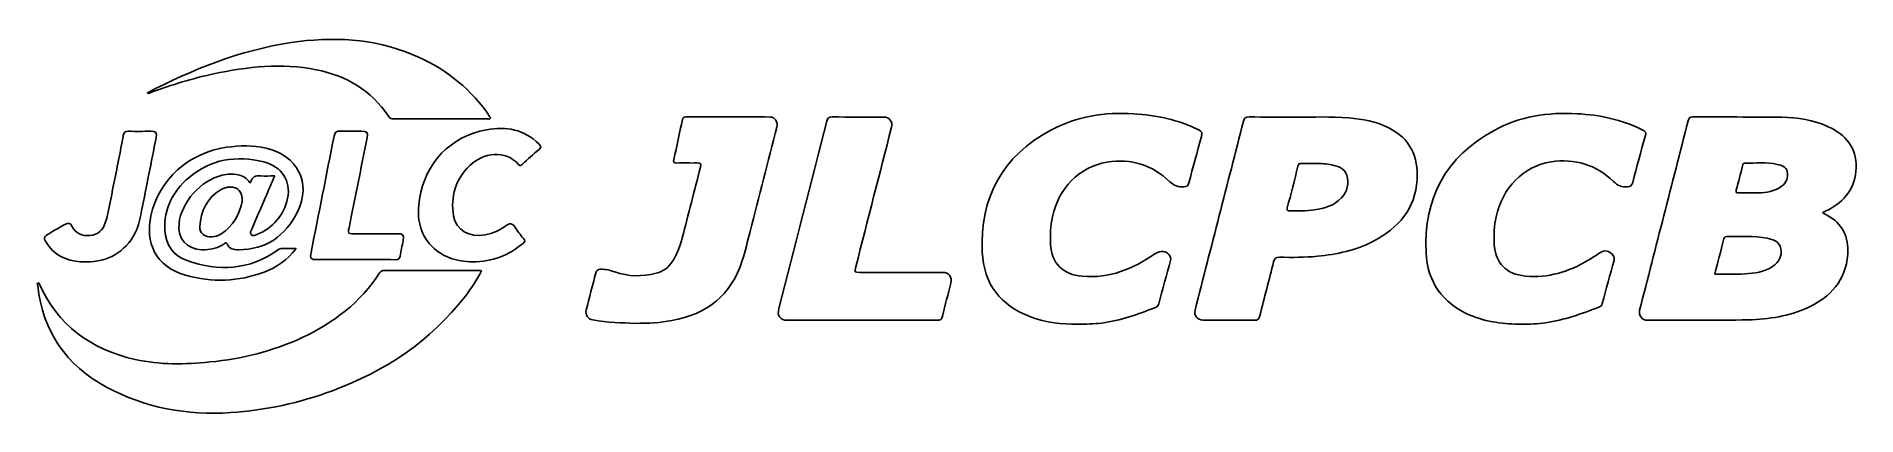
# Model space of a CAD drawing. Extents: x 0 to 30, y 0 to 6.2.
import ezdxf

# ---------------------------------------------------------------- set-up
doc = ezdxf.new("R2010")
doc.units = 0
doc.layers.get('0').update_dxf_attribs({"linetype": 'CONTINUOUS'})

msp = doc.modelspace()

# ---------------------------------------------------------------- linework, layer by layer
at = {"color": 7}
for points in [[(1.810256, 5.27846), (1.810256, 5.278461)], [(20.789689, 4.883504), (20.789689, 4.883511)], [(20.853692, 4.118591), (20.853692, 4.118589)], [(3.17931, 3.728323), (3.17931, 3.728323)], [(28.257825, 3.631537), (28.257825, 3.631537), (28.257825, 3.631537)], [(29.450479, 3.306833), (29.450479, 3.306835)], [(4.268934, 2.715182), (4.268934, 2.715191)], [(0.80493, 2.49352), (0.80493, 2.49352)], [(5.255527, 2.532529), (5.255527, 2.532547)], [(7.18032, 2.495081), (7.180321, 2.495081)], [(0.024397, 2.150086), (0.024397, 2.150086)], [(28.170406, 2.296817), (28.170406, 2.296826)], [(13.600983, 1.533465), (13.600983, 1.533465)], [(9.862231, 1.48195), (9.862231, 1.48195)], [(17.155528, 1.466338), (17.155528, 1.466339)], [(24.48473, 1.46634), (24.48473, 1.466339)]]:
    msp.add_lwpolyline(points, close=True, dxfattribs=at)
for points in [[(1.810256, 5.278461), (2.56425, 5.670288), (3.343222, 5.984062), (4.186197, 6.110508)], [(4.186197, 6.110508), (4.868383, 6.211978), (5.539641, 6.180756), (6.185922, 5.915375)], [(4.59988, 5.662483), (4.030091, 5.77644), (3.466546, 5.713998), (2.906124, 5.593796)], [(6.185922, 5.915375), (6.682341, 5.710876), (7.097584, 5.400224), (7.41448, 4.963125)], [(2.906124, 5.593796), (2.558006, 5.518865), (2.217694, 5.415834), (1.883626, 5.290949)], [(5.790972, 4.896), (5.50842, 5.328415), (5.096298, 5.564135), (4.59988, 5.662483)], [(1.883626, 5.290949), (1.863332, 5.281583), (1.841477, 5.26285), (1.810256, 5.27846)], [(5.879953, 4.850729), (5.840926, 4.850729), (5.815949, 4.858534), (5.790972, 4.896)], [(7.425407, 4.852289), (6.910256, 4.852289), (6.395104, 4.852289), (5.879953, 4.850729)], [(7.41448, 4.963125), (7.431654, 4.939709), (7.445702, 4.916293), (7.461312, 4.891316)], [(7.475361, 4.864778), (7.462873, 4.842923), (7.442579, 4.852289), (7.425407, 4.852289)], [(7.461312, 4.891316), (7.467558, 4.883511), (7.470679, 4.874144), (7.475361, 4.864778)], [(10.499146, 4.185715), (10.5491, 4.402703), (10.595932, 4.621252), (10.641203, 4.839801)], [(10.641203, 4.839801), (10.649009, 4.875705), (10.666179, 4.885072), (10.700523, 4.885072)], [(10.700523, 4.885072), (11.16416, 4.883511), (11.626235, 4.885072), (12.089871, 4.883511)], [(12.089871, 4.883511), (12.164803, 4.883511), (12.221001, 4.797653), (12.200707, 4.718038)], [(12.231928, 1.723915), (12.497309, 2.754218), (12.761129, 3.784521), (13.023388, 4.816385)], [(13.023388, 4.816385), (13.037437, 4.871022), (13.057732, 4.885072), (13.110808, 4.885072)], [(13.110808, 4.885072), (13.394922, 4.88195), (13.677475, 4.883511), (13.961589, 4.883511)], [(13.961589, 4.883511), (14.055253, 4.883511), (14.114573, 4.807019), (14.091157, 4.714916)], [(16.71843, 4.666523), (17.14304, 4.895999), (17.605115, 4.966247), (18.084362, 4.936587)], [(18.084362, 4.936587), (18.459018, 4.913171), (18.819624, 4.839801), (19.158375, 4.671206)], [(19.097494, 1.700491), (19.364436, 2.738599), (19.631378, 3.776708), (19.895198, 4.814816)], [(19.895198, 4.814816), (19.910808, 4.872576), (19.934225, 4.886625), (19.988862, 4.885064)], [(19.988862, 4.885064), (20.237072, 4.881942), (20.489964, 4.883504), (20.789689, 4.883504)], [(20.789689, 4.883511), (21.04102, 4.877267), (21.340745, 4.896), (21.638908, 4.8679)], [(21.638908, 4.8679), (21.86214, 4.847607), (22.082251, 4.811702), (22.285189, 4.710233)], [(24.033582, 4.663401), (24.456631, 4.892877), (24.918706, 4.966247), (25.399515, 4.938148)], [(25.399515, 4.938148), (25.77417, 4.916293), (26.134777, 4.842923), (26.473528, 4.674328)], [(26.431379, 1.697375), (26.698321, 2.738606), (26.965263, 3.779836), (27.232205, 4.821067)], [(27.232205, 4.821067), (27.243133, 4.866338), (27.257182, 4.885071), (27.308698, 4.885071)], [(27.308698, 4.885071), (27.797311, 4.881948), (28.287486, 4.886631), (28.7761, 4.878826)], [(28.7761, 4.878826), (29.039919, 4.874143), (29.300616, 4.836678), (29.542582, 4.724281)], [(1.257639, 3.762666), (1.315398, 4.034291), (1.366913, 4.307478), (1.418428, 4.579103)], [(1.418428, 4.579103), (1.427795, 4.632179), (1.448089, 4.650912), (1.504287, 4.649351)], [(1.504287, 4.649351), (1.62605, 4.644668), (1.749374, 4.64779), (1.871137, 4.64779)], [(1.960118, 4.540077), (1.880504, 4.140444), (1.800889, 3.740811), (1.721275, 3.341178)], [(1.871137, 4.64779), (1.960118, 4.64779), (1.97729, 4.627497), (1.960118, 4.540077)], [(4.515582, 2.651187), (4.642028, 3.289663), (4.770036, 3.928139), (4.894921, 4.566615)], [(4.894921, 4.566615), (4.907409, 4.630618), (4.929265, 4.655595), (4.999512, 4.652473)], [(4.999512, 4.652473), (5.116592, 4.646229), (5.233672, 4.650913), (5.350752, 4.650913)], [(5.439733, 4.541638), (5.355435, 4.117028), (5.271138, 3.692418), (5.185279, 3.267809)], [(5.350752, 4.650913), (5.438172, 4.650913), (5.456904, 4.629058), (5.439733, 4.541638)], [(6.304563, 3.531628), (6.399788, 4.131077), (6.816592, 4.561932), (7.409797, 4.672767)], [(7.409797, 4.672767), (7.732938, 4.732088), (8.031101, 4.682134), (8.274627, 4.438607)], [(12.200707, 4.718038), (12.053967, 4.145127), (11.907227, 3.570655), (11.758925, 2.997744)], [(14.091157, 4.714916), (13.894463, 3.948433), (13.697769, 3.18195), (13.502635, 2.415467)], [(15.588219, 2.657432), (15.547631, 3.558166), (15.920726, 4.23723), (16.71843, 4.666523)], [(19.205207, 4.563493), (19.133398, 4.309039), (19.06315, 4.053024), (18.996024, 3.797009)], [(19.158375, 4.671206), (19.213013, 4.643107), (19.219257, 4.616569), (19.205207, 4.563493)], [(22.285189, 4.710233), (22.653601, 4.527588), (22.780047, 4.221619), (22.759753, 3.854769)], [(22.909616, 2.649626), (22.867467, 3.5488), (23.237439, 4.230986), (24.033582, 4.663401)], [(26.525043, 4.563493), (26.451673, 4.312161), (26.382986, 4.059268), (26.317421, 3.804815)], [(26.473528, 4.674328), (26.526604, 4.64779), (26.543776, 4.624374), (26.525043, 4.563493)], [(29.542582, 4.724281), (29.829819, 4.59159), (30.010902, 4.38553), (30.001535, 4.04834)], [(1.874259, 3.25532), (2.000706, 3.848525), (2.508052, 4.302795), (3.123112, 4.38397)], [(3.73661, 4.142005), (3.287024, 4.254402), (2.857731, 4.191959), (2.498686, 3.882868)], [(3.123112, 4.38397), (3.341661, 4.41363), (3.557088, 4.419875), (3.774076, 4.36992)], [(3.774076, 4.36992), (4.293911, 4.249718), (4.526509, 3.800132), (4.29235, 3.320884)], [(7.938999, 4.101417), (7.726694, 4.348066), (7.348916, 4.293428), (7.13505, 4.085807)], [(8.271506, 4.343382), (8.179403, 4.268451), (8.090422, 4.185715), (8.001442, 4.107661)], [(8.274627, 4.438607), (8.313654, 4.399581), (8.315215, 4.379287), (8.271506, 4.343382)], [(18.683811, 3.815742), (18.393453, 4.095173), (18.042214, 4.204448), (17.645703, 4.138883)], [(26.002086, 3.818864), (25.713289, 4.096734), (25.365171, 4.206009), (24.970222, 4.143566)], [(2.337896, 3.125751), (2.375361, 3.478552), (2.700063, 3.843841), (3.048181, 3.923456)], [(3.048181, 3.923456), (3.1356, 3.94375), (3.22302, 3.948433), (3.312001, 3.9297)], [(3.312001, 3.9297), (3.394737, 3.912528), (3.461863, 3.873502), (3.505573, 3.800132)], [(3.521183, 3.807937), (3.541477, 3.896918), (3.597675, 3.923456), (3.686656, 3.914089)], [(3.686656, 3.914089), (3.758465, 3.906284), (3.831835, 3.912529), (3.916132, 3.912529)], [(4.129997, 3.544118), (4.187758, 3.82667), (4.033213, 4.068635), (3.73661, 4.142005)], [(3.916132, 3.912529), (3.864617, 3.792327), (3.814663, 3.678369), (3.76627, 3.564411)], [(7.13505, 4.085807), (6.899329, 3.857891), (6.813471, 3.573777), (6.866547, 3.253759)], [(8.001442, 4.107661), (7.982708, 4.09049), (7.967098, 4.070196), (7.938999, 4.101417)], [(10.552222, 4.124833), (10.50539, 4.123272), (10.486657, 4.132638), (10.499146, 4.185715)], [(10.880046, 4.126394), (10.770771, 4.123271), (10.661496, 4.127954), (10.552222, 4.124833)], [(10.639641, 2.893152), (10.741111, 3.280296), (10.837897, 3.66744), (10.939366, 4.054585)], [(10.939366, 4.054585), (10.956539, 4.120149), (10.936245, 4.127955), (10.880046, 4.126394)], [(17.645703, 4.138883), (17.191433, 4.062391), (16.844876, 3.70959), (16.746529, 3.236587)], [(20.795933, 4.073318), (20.738173, 3.845402), (20.680414, 3.615926), (20.619533, 3.38801)], [(20.853692, 4.118589), (20.819349, 4.12015), (20.805299, 4.109223), (20.795933, 4.073318)], [(21.059753, 4.115468), (20.978577, 4.118591), (20.916135, 4.115468), (20.853692, 4.118591)], [(21.326695, 4.098296), (21.23147, 4.117029), (21.136245, 4.11859), (21.059753, 4.115468)], [(21.599881, 3.925018), (21.559294, 4.051465), (21.439092, 4.076442), (21.326695, 4.098296)], [(21.512462, 3.550363), (21.61237, 3.658076), (21.643591, 3.787644), (21.599881, 3.925018)], [(24.970222, 4.143566), (24.514391, 4.071757), (24.163151, 3.712712), (24.064804, 3.238148)], [(28.129818, 4.081123), (28.095475, 3.948433), (28.064253, 3.814181), (28.026788, 3.681491)], [(28.173528, 4.124833), (28.140746, 4.126394), (28.134501, 4.10454), (28.129818, 4.081123)], [(28.702728, 4.102978), (28.527889, 4.142005), (28.349928, 4.118589), (28.173528, 4.124833)], [(28.868201, 3.981215), (28.851042, 4.067074), (28.774537, 4.085807), (28.702728, 4.102978)], [(28.774537, 3.740811), (28.855712, 3.801693), (28.886935, 3.884429), (28.868201, 3.981215)], [(30.001535, 4.04834), (29.992165, 3.717394), (29.823574, 3.494161), (29.534776, 3.348982)], [(1.121826, 3.139801), (1.188952, 3.342739), (1.213929, 3.555044), (1.257639, 3.762666)], [(2.498686, 3.882868), (2.24111, 3.661197), (2.085003, 3.373961), (2.103736, 3.02116)], [(3.031009, 3.687735), (2.79841, 3.550361), (2.69538, 3.334934), (2.679769, 3.075797)], [(3.17931, 3.728323), (3.126234, 3.726762), (3.07628, 3.714273), (3.031009, 3.687735)], [(3.380688, 3.492602), (3.38224, 3.658075), (3.308879, 3.729884), (3.17931, 3.728323)], [(3.505573, 3.800132), (3.51494, 3.804815), (3.521183, 3.806376), (3.521183, 3.807937)], [(18.911727, 3.731445), (18.819624, 3.725201), (18.752498, 3.750178), (18.683811, 3.815742)], [(18.996024, 3.797009), (18.981975, 3.743933), (18.958559, 3.736128), (18.911727, 3.731445)], [(22.759753, 3.854769), (22.733216, 3.366155), (22.452223, 3.053942), (22.041663, 2.836954)], [(26.230001, 3.733006), (26.137899, 3.726762), (26.069212, 3.7533), (26.002086, 3.818864)], [(26.317421, 3.804815), (26.303372, 3.751739), (26.284639, 3.736128), (26.230001, 3.733006)], [(28.026788, 3.681491), (28.012739, 3.631537), (28.034594, 3.629976), (28.070498, 3.631537)], [(28.070498, 3.631537), (28.13294, 3.633097), (28.195383, 3.631537), (28.257825, 3.631537)], [(28.257825, 3.631537), (28.299974, 3.631537), (28.340561, 3.629976), (28.382711, 3.631537)], [(28.382711, 3.631537), (28.521646, 3.637781), (28.657457, 3.654953), (28.774537, 3.740811)], [(1.721275, 3.341178), (1.696298, 3.216293), (1.674443, 3.091408), (1.616684, 2.975889)], [(3.027887, 2.952473), (3.243314, 3.085164), (3.335417, 3.292785), (3.380688, 3.492602)], [(4.29235, 3.320884), (4.098778, 2.925935), (3.777198, 2.696458), (3.319806, 2.694897)], [(3.76627, 3.564411), (3.689778, 3.388011), (3.613285, 3.21161), (3.536793, 3.03521)], [(3.622651, 2.944669), (3.888032, 3.06331), (4.072238, 3.256882), (4.129997, 3.544118)], [(6.470036, 2.794806), (6.288952, 3.010233), (6.260853, 3.264686), (6.304563, 3.531628)], [(20.619533, 3.38801), (20.608605, 3.3443), (20.621085, 3.334934), (20.663242, 3.334934)], [(20.663242, 3.334934), (20.797494, 3.338055), (20.933307, 3.330252), (21.067558, 3.352107)], [(21.067558, 3.352107), (21.233031, 3.378645), (21.393821, 3.422355), (21.512462, 3.550363)], [(29.534776, 3.348982), (29.509799, 3.336494), (29.486383, 3.325566), (29.450479, 3.306833)], [(29.450479, 3.306835), (29.481701, 3.289664), (29.501996, 3.277175), (29.522287, 3.266247)], [(0.239824, 2.988378), (0.313194, 3.032088), (0.388125, 3.074236), (0.463056, 3.116385)], [(0.463056, 3.116385), (0.511449, 3.144483), (0.547354, 3.133555), (0.572331, 3.085164)], [(0.572331, 3.085164), (0.634774, 2.96184), (0.736243, 2.91813), (0.868933, 2.930618)], [(0.868933, 2.930618), (1.000063, 2.943107), (1.082799, 3.018038), (1.121826, 3.139801)], [(2.44717, 2.274971), (1.935141, 2.417028), (1.783718, 2.827588), (1.874259, 3.25532)], [(2.103736, 3.02116), (2.116225, 2.777634), (2.242671, 2.593428), (2.470586, 2.515375)], [(2.715674, 2.694906), (2.465903, 2.702703), (2.311358, 2.877542), (2.337896, 3.125751)], [(2.679769, 3.075797), (2.673525, 2.969645), (2.767189, 2.897836), (2.879586, 2.908763)], [(3.536793, 3.03521), (3.524305, 3.007112), (3.505572, 2.975889), (3.528987, 2.94779)], [(5.135325, 3.024282), (5.121276, 2.969645), (5.141568, 2.958718), (5.191523, 2.958718)], [(5.185279, 3.267809), (5.169669, 3.186633), (5.155619, 3.103897), (5.135325, 3.024282)], [(6.866547, 3.253759), (6.904013, 3.02116), (7.125684, 2.894714), (7.386382, 2.941546)], [(7.386382, 2.941546), (7.514389, 2.964962), (7.629908, 3.014916), (7.732938, 3.09453)], [(7.732938, 3.09453), (7.790698, 3.13824), (7.832847, 3.135118), (7.874995, 3.072675)], [(7.874995, 3.072675), (7.920266, 3.005549), (7.968659, 2.941546), (8.020174, 2.880664)], [(16.746529, 3.236587), (16.715308, 3.088286), (16.705942, 2.938424), (16.715308, 2.787)], [(24.064804, 3.238148), (24.033582, 3.089847), (24.024216, 2.939985), (24.033582, 2.788561)], [(29.522287, 3.266247), (29.775181, 3.128873), (29.886015, 2.907202), (29.864163, 2.619966)], [(0.192992, 2.754218), (0.08684, 2.897836), (0.08684, 2.900958), (0.239824, 2.988378)], [(0.80493, 2.49352), (0.561403, 2.499764), (0.344415, 2.549718), (0.192992, 2.754218)], [(1.616684, 2.975889), (1.444966, 2.644943), (1.162414, 2.501325), (0.80493, 2.49352)], [(3.079402, 2.78857), (2.967005, 2.719883), (2.846803, 2.691784), (2.715674, 2.694906)], [(2.879586, 2.908763), (2.931101, 2.913445), (2.982616, 2.924373), (3.027887, 2.952473)], [(3.132478, 2.790122), (3.113744, 2.833832), (3.09189, 2.796368), (3.079402, 2.78857)], [(3.319806, 2.694897), (3.241753, 2.694897), (3.168383, 2.704264), (3.132478, 2.790122)], [(3.528987, 2.94779), (3.555524, 2.915008), (3.592991, 2.932181), (3.622651, 2.944669)], [(4.268934, 2.715191), (4.122194, 2.524741), (3.947354, 2.402978), (3.741294, 2.326486)], [(3.961404, 2.688653), (3.981698, 2.702702), (3.998869, 2.71363), (4.023847, 2.71363)], [(4.023847, 2.71363), (4.098778, 2.715182), (4.176831, 2.715182), (4.268934, 2.715182)], [(5.191523, 2.958718), (5.441294, 2.96027), (5.691064, 2.96027), (5.940835, 2.96027)], [(5.940835, 2.96027), (6.032938, 2.96027), (6.051671, 2.938415), (6.034499, 2.847873)], [(6.034499, 2.847873), (6.018889, 2.760454), (5.998594, 2.674595), (5.984545, 2.588736)], [(7.180321, 2.495081), (6.921184, 2.502886), (6.662047, 2.568451), (6.470036, 2.794806)], [(8.012368, 2.799489), (7.778208, 2.601233), (7.509705, 2.498203), (7.18032, 2.495081)], [(8.020174, 2.880664), (8.048273, 2.846321), (8.046712, 2.827588), (8.012368, 2.799489)], [(10.483535, 2.512252), (10.556905, 2.630893), (10.605298, 2.7589), (10.639641, 2.893152)], [(11.758925, 2.997744), (11.716777, 2.836955), (11.679311, 2.674604), (11.629357, 2.516936)], [(16.715308, 2.787), (16.734042, 2.468543), (16.916685, 2.285898), (17.238265, 2.257799)], [(22.041663, 2.836954), (21.752866, 2.68397), (21.437531, 2.619966), (21.115951, 2.587184)], [(24.033582, 2.788561), (24.052316, 2.473226), (24.233399, 2.290581), (24.548734, 2.260921)], [(27.817605, 2.86037), (27.769212, 2.674603), (27.72238, 2.488837), (27.672426, 2.295265)], [(27.86912, 2.915008), (27.826971, 2.91656), (27.823849, 2.88691), (27.817605, 2.86037)], [(28.537256, 2.885347), (28.315584, 2.930618), (28.092352, 2.907203), (27.86912, 2.915008)], [(28.760488, 2.710508), (28.735511, 2.83071), (28.640286, 2.863492), (28.537256, 2.885347)], [(28.624677, 2.418589), (28.730829, 2.487276), (28.783904, 2.598111), (28.760488, 2.710508)], [(2.470586, 2.515375), (2.990421, 2.338974), (3.497767, 2.353024), (3.961404, 2.688653)], [(4.61549, 2.532547), (4.510899, 2.532547), (4.495288, 2.55128), (4.515582, 2.651187)], [(5.255527, 2.532547), (5.041661, 2.532547), (4.829356, 2.532547), (4.61549, 2.532547)], [(5.912736, 2.530977), (5.692625, 2.534098), (5.474076, 2.532529), (5.255527, 2.532529)], [(5.984545, 2.588736), (5.976738, 2.545026), (5.958007, 2.530977), (5.912736, 2.530977)], [(10.208787, 2.307753), (10.327429, 2.337413), (10.41797, 2.409222), (10.483535, 2.512252)], [(11.629357, 2.516936), (11.448273, 1.947147), (11.047079, 1.631812), (10.467924, 1.527221)], [(13.502635, 2.415467), (13.47922, 2.321803), (13.477659, 2.321803), (13.576006, 2.321803)], [(16.382801, 1.589663), (15.891066, 1.77543), (15.611635, 2.128231), (15.588219, 2.657432)], [(17.238265, 2.257799), (17.687852, 2.217211), (18.073435, 2.381123), (18.434041, 2.62621)], [(18.434041, 2.62621), (18.480873, 2.657432), (18.524583, 2.671481), (18.57922, 2.668359)], [(18.693178, 2.516936), (18.629174, 2.279654), (18.562048, 2.040811), (18.499606, 1.803529)], [(18.57922, 2.668359), (18.647907, 2.663677), (18.71035, 2.584062), (18.693178, 2.516936)], [(20.393178, 2.498204), (20.321369, 2.200041), (20.240193, 1.904999), (20.166824, 1.608397)], [(20.493086, 2.571574), (20.435327, 2.571574), (20.408789, 2.560646), (20.393178, 2.498204)], [(21.115951, 2.587184), (20.908329, 2.566889), (20.700708, 2.56845), (20.493086, 2.571574)], [(23.630828, 1.619323), (23.181241, 1.816017), (22.93147, 2.161013), (22.909616, 2.649626)], [(24.548734, 2.260921), (24.921829, 2.226578), (25.257458, 2.329608), (25.574354, 2.516936)], [(25.574354, 2.516936), (25.639919, 2.554401), (25.702361, 2.59655), (25.764804, 2.638699)], [(25.764804, 2.638699), (25.855346, 2.69958), (25.936521, 2.685531), (25.997403, 2.599672)], [(26.009891, 2.520058), (25.944326, 2.282776), (25.878761, 2.045494), (25.814758, 1.806651)], [(25.997403, 2.599672), (26.016137, 2.573135), (26.017697, 2.549718), (26.009891, 2.520058)], [(28.170406, 2.296826), (28.328072, 2.306192), (28.485742, 2.329608), (28.624677, 2.418589)], [(29.864163, 2.619966), (29.83138, 2.187551), (29.583171, 1.917487), (29.210076, 1.744208)], [(0.007225, 2.103254), (0.004103, 2.121986), (-0.01463, 2.146963), (0.024397, 2.150086)], [(1.140559, 0.431352), (0.472423, 0.788837), (0.093084, 1.349259), (0.007225, 2.103254)], [(0.024397, 2.150086), (0.331927, 1.450728), (0.881422, 1.052656), (1.613562, 0.887184)], [(3.741294, 2.326486), (3.316684, 2.167257), (2.882708, 2.154769), (2.44717, 2.274971)], [(4.370403, 1.24779), (4.890238, 1.489755), (5.330458, 1.828506), (5.647354, 2.312436)], [(5.647354, 2.312436), (5.666088, 2.340534), (5.686381, 2.354585), (5.722286, 2.354585)], [(5.722286, 2.354585), (6.248365, 2.353033), (6.772883, 2.353033), (7.298962, 2.353033)], [(7.32706, 2.346787), (7.250567, 2.195364), (7.158465, 2.05799), (7.056995, 1.926861)], [(7.298962, 2.353033), (7.306768, 2.353033), (7.313011, 2.349912), (7.32706, 2.346787)], [(9.05516, 1.70206), (9.106675, 1.904998), (9.161313, 2.109498), (9.211267, 2.313997)], [(9.211267, 2.313997), (9.223755, 2.36239), (9.24561, 2.371757), (9.290881, 2.373318)], [(9.290881, 2.373318), (9.373617, 2.376439), (9.45011, 2.356145), (9.526602, 2.329608)], [(9.526602, 2.329608), (9.751395, 2.249994), (9.980872, 2.249994), (10.208787, 2.307753)], [(13.576006, 2.321803), (14.028714, 2.321803), (14.481423, 2.321803), (14.934132, 2.321803)], [(15.071506, 2.145403), (15.024674, 1.964319), (14.976281, 1.784797), (14.932571, 1.602152)], [(14.934132, 2.321803), (15.038724, 2.321803), (15.096483, 2.245311), (15.071506, 2.145403)], [(27.672426, 2.295265), (27.842582, 2.293712), (28.006494, 2.287458), (28.170406, 2.296817)], [(7.056995, 1.926861), (6.482523, 1.190038), (5.737895, 0.692058), (4.868382, 0.370479)], [(18.499606, 1.803529), (18.491799, 1.772308), (18.47619, 1.755136), (18.44653, 1.744208)], [(25.814758, 1.806651), (25.806951, 1.773869), (25.789781, 1.759819), (25.76012, 1.748892)], [(9.162874, 1.538148), (9.083259, 1.552197), (9.036427, 1.625568), (9.05516, 1.70206)], [(9.862231, 1.48195), (9.653048, 1.489756), (9.4064, 1.494438), (9.162874, 1.538148)], [(10.467924, 1.527221), (10.279035, 1.492877), (10.090147, 1.48195), (9.862231, 1.48195)], [(12.375546, 1.533465), (12.253783, 1.533465), (12.200707, 1.603713), (12.231928, 1.723915)], [(13.600983, 1.533465), (13.191983, 1.533465), (12.784545, 1.533465), (12.375546, 1.533465)], [(14.843591, 1.533465), (14.426786, 1.535017), (14.013104, 1.533465), (13.600983, 1.533465)], [(14.932571, 1.602152), (14.920083, 1.550637), (14.898228, 1.531904), (14.843591, 1.533465)], [(17.155528, 1.466339), (16.90888, 1.46946), (16.638816, 1.492876), (16.382801, 1.589663)], [(18.44653, 1.744208), (18.157732, 1.633373), (17.867374, 1.527221), (17.558283, 1.486633)], [(19.225501, 1.535018), (19.13652, 1.535018), (19.074078, 1.614632), (19.097494, 1.700491)], [(20.076282, 1.533466), (19.792168, 1.536587), (19.509615, 1.535018), (19.225501, 1.535018)], [(20.166824, 1.608397), (20.152775, 1.553759), (20.135602, 1.531905), (20.076282, 1.533466)], [(24.48473, 1.466339), (24.202177, 1.471021), (23.908697, 1.49756), (23.630828, 1.619323)], [(25.76012, 1.748892), (25.474445, 1.639617), (25.18721, 1.533465), (24.87968, 1.492877)], [(26.562508, 1.533463), (26.471967, 1.533463), (26.409524, 1.611517), (26.431379, 1.697375)], [(28.225042, 1.539709), (27.670865, 1.524099), (27.116687, 1.536587), (26.562508, 1.533463)], [(29.210076, 1.744208), (28.897862, 1.599029), (28.565356, 1.549075), (28.225042, 1.539709)], [(2.848364, 0.845035), (3.376004, 0.89655), (3.886473, 1.022996), (4.370403, 1.24779)], [(17.558283, 1.486633), (17.428715, 1.472584), (17.305391, 1.466338), (17.155528, 1.466338)], [(24.87968, 1.492877), (24.754794, 1.472582), (24.626787, 1.4679), (24.48473, 1.46634)], [(1.613562, 0.887184), (2.022561, 0.795081), (2.436243, 0.804447), (2.848364, 0.845035)], [(3.190236, 0.009872), (2.470586, -0.038528), (1.780596, 0.089479), (1.140559, 0.431352)], [(4.868382, 0.370479), (4.326692, 0.170662), (3.76627, 0.047338), (3.190236, 0.009872)]]:
    msp.add_open_spline(points, degree=3, dxfattribs=at)

doc.saveas('drawing.dxf')
